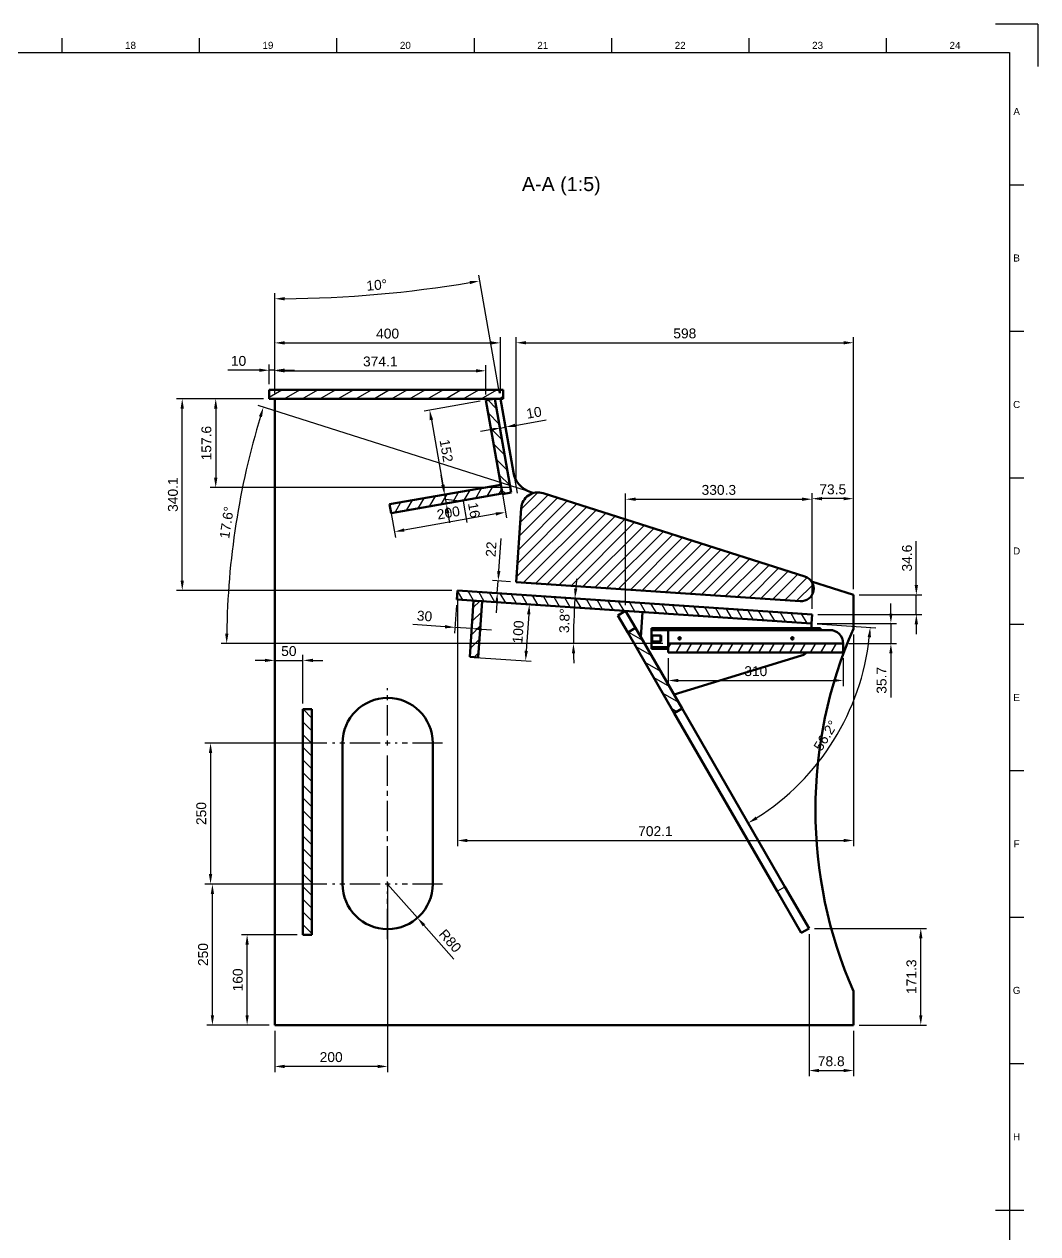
# Model space of a CAD drawing. Header units: millimetres. Extents: x -225 to 1189, y 0 to 841.
# Drawn here: x 829.7 to 1189, y 412.1 to 841 of the extents above; entities that cross this region are included whole.
import ezdxf
from ezdxf.enums import TextEntityAlignment as Align

# ---------------------------------------------------------------- set-up
doc = ezdxf.new("R2010")
doc.units = ezdxf.units.MM
doc.header["$LTSCALE"] = 0.75
doc.linetypes.add('CENTER2', pattern=[28.575, 19.05, -3.175, 3.175, -3.175])
for name, color, linetype, lineweight in [('Border', 7, 'Continuous', 25), ('Edge Extensions', 7, 'Continuous', 25), ('FD_Dimensions', 7, 'Continuous', 25), ('Hatching', 7, 'Continuous', 25), ('Smart Centers', 7, 'CENTER2', 25), ('View Labels', 7, 'Continuous', 25), ('Visible', 7, 'Continuous', 50), ('Visible Narrow', 7, 'Continuous', 25)]:
    doc.layers.add(name, color=color, linetype=linetype, lineweight=lineweight)
doc.styles.add('FusionTitle', font='')
doc.styles.get("Standard").update_dxf_attribs({"font": 'arial.ttf'})
doc.styles.get('FusionTitle').set_extended_font_data('Arial Unicode MS')
doc.dimstyles.new('Dim-ISO-25', dxfattribs={"dimtxt": 3.5, "dimasz": 3.5, "dimexe": 2, "dimexo": 2, "dimgap": 1.5, "dimtad": 1, "dimdec": 1, "dimdsep": 46, "dimtxsty": 'Standard', "dimcen": 0, "dimadec": 1, "dimazin": 2, "dimtp": 0.1, "dimtm": 0.1, "dimtfac": 0.714, "dimtdec": 1, "dimtmove": 0, "dimatfit": 3, "dimfxl": 1, "dimarcsym": 0})

# ---------------------------------------------------------------- blocks, each defined once
blk = doc.blocks.new('ISO_A0_SHEET')
at = {"layer": 'Border'}
for p, q in [((1189, 841), (1174, 841)), ((1189, 841), (1189, 826)), ((843.041665, 836), (843.041665, 831)), ((891.749998, 836), (891.749998, 831)), ((940.458331, 836), (940.458331, 831)), ((989.166664, 836), (989.166664, 831)), ((1037.874997, 836), (1037.874997, 831)), ((1086.58333, 836), (1086.58333, 831)), ((1135.291663, 836), (1135.291663, 831)), ((20, 831), (1179, 831)), ((1179, 831), (1179, 10)), ((1179, 784.0625), (1184, 784.0625)), ((1179, 732.125), (1184, 732.125)), ((1179, 680.1875), (1184, 680.1875)), ((1179, 628.25), (1184, 628.25)), ((1179, 576.3125), (1184, 576.3125)), ((1179, 524.375), (1184, 524.375)), ((1179, 472.4375), (1184, 472.4375)), ((1174, 420.5), (1184, 420.5))]:
    blk.add_line(p, q, dxfattribs=at)
at = {"layer": 'Border', "style": 'FusionTitle'}
for s, p in [('18', (867.395832, 833.5)), ('19', (916.104165, 833.5)), ('20', (964.812498, 833.5)), ('21', (1013.520831, 833.5)), ('22', (1062.229164, 833.5)), ('23', (1110.937497, 833.5)), ('24', (1159.64583, 833.5)), ('A', (1181.5, 810.03125)), ('B', (1181.5, 758.09375)), ('C', (1181.5, 706.15625)), ('D', (1181.5, 654.21875)), ('E', (1181.5, 602.28125)), ('F', (1181.5, 550.34375)), ('G', (1181.5, 498.40625)), ('H', (1181.5, 446.46875))]:
    blk.add_text(s, height=2.5, dxfattribs=at).set_placement(p, align=Align.MIDDLE)
blk = doc.blocks.new('*D103')
at = {"layer": 'Defpoints', "color": 0, "transparency": 16777216}
for p in [(997.710286, 643.619568), (997.414974, 639.229489), (1004.092334, 643.19026)]:
    blk.add_point(p, dxfattribs=at)
at = {"layer": 'FD_Dimensions', "lineweight": -2, "transparency": 16777216}
for p, q in [((997.945193, 647.111676), (998.719549, 658.623178)), ((1002.096844, 643.324493), (995.714795, 643.753801)), ((997.414974, 639.229489), (997.710286, 643.619568)), ((997.180067, 635.737381), (996.94516, 632.245273))]:
    blk.add_line(p, q, dxfattribs=at)
at = {"layer": 'FD_Dimensions', "transparency": 16777216}
for points in [[(997.363175, 647.150827), (998.527211, 647.072525), (997.710286, 643.619568)], [(996.598049, 635.776533), (997.762085, 635.69823), (997.414974, 639.229489)]]:
    blk.add_solid(points, dxfattribs=at)
at = {"layer": 'FD_Dimensions', "color": 0, "transparency": 16777216, "insert": (995.200006, 654.83209), "char_height": 3.5, "attachment_point": 5, "rotation": 86.15164289}
blk.add_mtext('22', dxfattribs=at)
blk = doc.blocks.new('*U28')
at = {"layer": 'Smart Centers', "color": 0, "ltscale": 0.75, "transparency": 16777216}
for p, q in [((0, 27.678906), (0, 44.5)), ((-2.678906, 25), (-19.5, 25)), ((19.5, 25), (2.678906, 25))]:
    blk.add_line(p, q, dxfattribs=at)
at = {"layer": 'Smart Centers', "color": 0, "linetype": 'Continuous', "ltscale": 0.75, "transparency": 16777216}
for p, q in [((0, 24.107031), (0, 25.892969)), ((0.892969, 25), (-0.892969, 25))]:
    blk.add_line(p, q, dxfattribs=at)
blk = doc.blocks.new('*U29')
at = {"layer": 'Smart Centers', "color": 0, "ltscale": 0.75, "transparency": 16777216}
for p, q in [((-2.678906, -25), (-19.5, -25)), ((19.5, -25), (2.678906, -25)), ((0, -44.5), (0, -27.678906))]:
    blk.add_line(p, q, dxfattribs=at)
at = {"layer": 'Smart Centers', "color": 0, "linetype": 'Continuous', "ltscale": 0.75, "transparency": 16777216}
for p, q in [((0.892969, -25), (-0.892969, -25)), ((0, -25.892969), (0, -24.107031))]:
    blk.add_line(p, q, dxfattribs=at)
blk = doc.blocks.new('*U30')
at = {"layer": 'Smart Centers', "color": 0, "ltscale": 0.75, "transparency": 16777216}
blk.add_line((0, -22.321094), (0, 22.321094), dxfattribs=at)
for name in ['*U28', '*U29']:
    blk.add_blockref(name, (0, 0), dxfattribs=at)
blk = doc.blocks.new('*D104')
at = {"layer": 'Defpoints', "color": 0, "transparency": 16777216}
for p in [(958.517703, 538.794435), (918.517703, 486.115529), (918.517703, 471.435559)]:
    blk.add_point(p, dxfattribs=at)
at = {"layer": 'FD_Dimensions', "lineweight": -2, "transparency": 16777216}
for p, q in [((958.517703, 536.794435), (958.517703, 469.435559)), ((918.517703, 484.115529), (918.517703, 469.435559)), ((955.017703, 471.435559), (922.017703, 471.435559))]:
    blk.add_line(p, q, dxfattribs=at)
at = {"layer": 'FD_Dimensions', "transparency": 16777216}
for points in [[(922.017703, 472.018892), (922.017703, 470.852225), (918.517703, 471.435559)], [(955.017703, 472.018892), (955.017703, 470.852225), (958.517703, 471.435559)]]:
    blk.add_solid(points, dxfattribs=at)
at = {"layer": 'FD_Dimensions', "color": 0, "transparency": 16777216, "insert": (938.517703, 474.722564), "char_height": 3.5, "attachment_point": 5}
blk.add_mtext('200', dxfattribs=at)
blk = doc.blocks.new('*D105')
at = {"layer": 'Defpoints', "color": 0, "transparency": 16777216}
for p in [(958.517703, 536.115529), (969.102529, 524.117135)]:
    blk.add_point(p, dxfattribs=at)
at = {"layer": 'FD_Dimensions', "lineweight": -2, "transparency": 16777216}
for p, q in [((958.517703, 536.115529), (969.102529, 524.117135)), ((981.975317, 509.525228), (971.417959, 521.492486))]:
    blk.add_line(p, q, dxfattribs=at)
at = {"layer": 'FD_Dimensions', "transparency": 16777216}
blk.add_solid([(971.855401, 521.878391), (970.980518, 521.106581), (969.102529, 524.117135)], dxfattribs=at)
at = {"layer": 'FD_Dimensions', "color": 0, "transparency": 16777216, "insert": (980.685507, 515.955918), "char_height": 3.5, "attachment_point": 5, "rotation": 311.41831805}
blk.add_mtext('R80', dxfattribs=at)
blk = doc.blocks.new('*D106')
at = {"layer": 'Defpoints', "color": 0, "transparency": 16777216}
for p in [(939.017703, 586.115529), (895.766462, 536.115529), (939.017703, 536.115529)]:
    blk.add_point(p, dxfattribs=at)
at = {"layer": 'FD_Dimensions', "lineweight": -2, "transparency": 16777216}
for p, q in [((937.017703, 586.115529), (893.766462, 586.115529)), ((895.766462, 582.615529), (895.766462, 539.615529)), ((937.017703, 536.115529), (893.766462, 536.115529))]:
    blk.add_line(p, q, dxfattribs=at)
at = {"layer": 'FD_Dimensions', "transparency": 16777216}
for points in [[(895.183129, 582.615529), (896.349795, 582.615529), (895.766462, 586.115529)], [(895.183129, 539.615529), (896.349795, 539.615529), (895.766462, 536.115529)]]:
    blk.add_solid(points, dxfattribs=at)
at = {"layer": 'FD_Dimensions', "color": 0, "transparency": 16777216, "insert": (892.479457, 561.115529), "char_height": 3.5, "attachment_point": 5, "rotation": 90}
blk.add_mtext('250', dxfattribs=at)
blk = doc.blocks.new('*D107')
at = {"layer": 'Defpoints', "color": 0, "transparency": 16777216}
for p in [(896.418274, 536.115529), (939.017703, 536.115529), (918.517703, 486.115529)]:
    blk.add_point(p, dxfattribs=at)
at = {"layer": 'FD_Dimensions', "lineweight": -2, "transparency": 16777216}
for p, q in [((937.017703, 536.115529), (894.418274, 536.115529)), ((896.418274, 489.615529), (896.418274, 532.615529)), ((916.517703, 486.115529), (894.418274, 486.115529))]:
    blk.add_line(p, q, dxfattribs=at)
at = {"layer": 'FD_Dimensions', "transparency": 16777216}
for points in [[(895.83494, 532.615529), (897.001607, 532.615529), (896.418274, 536.115529)], [(895.83494, 489.615529), (897.001607, 489.615529), (896.418274, 486.115529)]]:
    blk.add_solid(points, dxfattribs=at)
at = {"layer": 'FD_Dimensions', "color": 0, "transparency": 16777216, "insert": (893.131268, 511.115529), "char_height": 3.5, "attachment_point": 5, "rotation": 90}
blk.add_mtext('250', dxfattribs=at)
blk = doc.blocks.new('*D108')
at = {"layer": 'Defpoints', "color": 0, "transparency": 16777216}
for p in [(1108.969339, 672.759872), (1123.664651, 638.637476), (1108.969339, 631.72545)]:
    blk.add_point(p, dxfattribs=at)
at = {"layer": 'FD_Dimensions', "color": 0, "lineweight": -2, "transparency": 16777216}
for p, q in [((1108.969339, 633.72545), (1108.969339, 674.759872)), ((1123.664651, 640.637476), (1123.664651, 674.759872)), ((1120.164651, 672.759872), (1112.469339, 672.759872))]:
    blk.add_line(p, q, dxfattribs=at)
at = {"layer": 'FD_Dimensions', "color": 0, "transparency": 16777216}
for points in [[(1112.469339, 673.343205), (1112.469339, 672.176538), (1108.969339, 672.759872)], [(1120.164651, 673.343205), (1120.164651, 672.176538), (1123.664651, 672.759872)]]:
    blk.add_solid(points, dxfattribs=at)
at = {"layer": 'FD_Dimensions', "color": 0, "transparency": 16777216, "insert": (1116.316995, 676.048071), "char_height": 3.5, "attachment_point": 5}
blk.add_mtext('73.5', dxfattribs=at)
blk = doc.blocks.new('*D109')
at = {"layer": 'Defpoints', "color": 0, "transparency": 16777216}
for p in [(983.253449, 640.182107), (1024.635224, 632.053453), (1108.969339, 631.72545), (1058.026405, 621.39026), (1120.026405, 621.39026)]:
    blk.add_point(p, dxfattribs=at)
at = {"layer": 'FD_Dimensions', "lineweight": -2, "transparency": 16777216}
blk.add_line((1056.026405, 621.39026), (1022.396447, 621.39026), dxfattribs=at)
for start, end in [(174.46796, 175.309793), (176.151625, 180), (180.841833, 181.683665)]:
    blk.add_arc((1262.61133, 621.39026), 238.214883, start, end, dxfattribs=at)
at = {"layer": 'FD_Dimensions', "transparency": 16777216}
for points in [[(1025.775853, 640.82523), (1024.612424, 640.912081), (1024.933584, 637.378367)], [(1023.838841, 617.88607), (1025.005476, 617.89464), (1024.396447, 621.39026)]]:
    blk.add_solid(points, dxfattribs=at)
at = {"layer": 'FD_Dimensions', "color": 0, "transparency": 16777216, "insert": (1021.244424, 629.499232), "char_height": 3.5, "attachment_point": 5, "rotation": 88.07581768}
blk.add_mtext('3.8°', dxfattribs=at)
blk = doc.blocks.new('*D110')
at = {"layer": 'Defpoints', "color": 0, "transparency": 16777216}
for p in [(989.025148, 636.586624), (987.682822, 616.631721), (1007.437168, 615.302886)]:
    blk.add_point(p, dxfattribs=at)
at = {"layer": 'FD_Dimensions', "lineweight": -2, "transparency": 16777216}
for p, q in [((991.020638, 636.452392), (1010.774985, 635.123556)), ((1008.544587, 631.765681), (1007.672075, 618.794994)), ((989.678312, 616.497489), (1009.432658, 615.168653))]:
    blk.add_line(p, q, dxfattribs=at)
at = {"layer": 'FD_Dimensions', "transparency": 16777216}
for points in [[(1007.962569, 631.804832), (1009.126605, 631.72653), (1008.779494, 635.257789)], [(1007.090057, 618.834145), (1008.254093, 618.755843), (1007.437168, 615.302886)]]:
    blk.add_solid(points, dxfattribs=at)
at = {"layer": 'FD_Dimensions', "color": 0, "transparency": 16777216, "insert": (1004.828737, 625.500949), "char_height": 3.5, "attachment_point": 5, "rotation": 86.15164289}
blk.add_mtext('100', dxfattribs=at)
blk = doc.blocks.new('*D114')
at = {"layer": 'Defpoints', "color": 0, "transparency": 16777216}
for p in [(993.335465, 718.099194), (918.517703, 708.199699), (993.335465, 707.644025)]:
    blk.add_point(p, dxfattribs=at)
at = {"layer": 'FD_Dimensions', "color": 0, "lineweight": -2, "transparency": 16777216}
for p, q in [((918.517703, 710.199699), (918.517703, 720.099194)), ((922.017703, 718.099194), (989.835465, 718.099194)), ((993.335465, 709.644025), (993.335465, 720.099194))]:
    blk.add_line(p, q, dxfattribs=at)
at = {"layer": 'FD_Dimensions', "color": 0, "transparency": 16777216}
for points in [[(922.017703, 718.682527), (922.017703, 717.515861), (918.517703, 718.099194)], [(989.835465, 718.682527), (989.835465, 717.515861), (993.335465, 718.099194)]]:
    blk.add_solid(points, dxfattribs=at)
at = {"layer": 'FD_Dimensions', "color": 0, "transparency": 16777216, "insert": (955.926584, 721.387393), "char_height": 3.5, "attachment_point": 5}
blk.add_mtext('374.1', dxfattribs=at)
blk = doc.blocks.new('*D115')
at = {"layer": 'Defpoints', "color": 0, "transparency": 16777216}
for p in [(998.324315, 697.778916), (1000.293931, 698.126212), (1000.293931, 698.126212)]:
    blk.add_point(p, dxfattribs=at)
at = {"layer": 'FD_Dimensions', "lineweight": -2, "transparency": 16777216}
for p, q in [((1003.740758, 698.733981), (1014.743264, 700.674019)), ((994.877488, 697.171147), (991.430661, 696.563379)), ((998.324315, 697.778916), (1000.293931, 698.126212))]:
    blk.add_line(p, q, dxfattribs=at)
at = {"layer": 'FD_Dimensions', "transparency": 16777216}
for points in [[(1003.639463, 699.308452), (1003.842052, 698.15951), (1000.293931, 698.126212)], [(994.776193, 697.745618), (994.978783, 696.596676), (998.324315, 697.778916)]]:
    blk.add_solid(points, dxfattribs=at)
at = {"layer": 'FD_Dimensions', "color": 0, "transparency": 16777216, "insert": (1010.394642, 703.244953), "char_height": 3.5, "attachment_point": 5, "rotation": 9.99998752}
blk.add_mtext('10', dxfattribs=at)
blk = doc.blocks.new('*D116')
at = {"layer": 'Defpoints', "color": 0, "transparency": 16777216}
for p in [(998.61437, 677.705869), (959.222059, 670.759942), (960.941089, 661.010843)]:
    blk.add_point(p, dxfattribs=at)
at = {"layer": 'FD_Dimensions', "color": 0, "lineweight": -2, "transparency": 16777216}
for p, q in [((998.961666, 675.736254), (1000.680695, 665.987154)), ((959.569356, 668.790327), (961.288385, 659.041227)), ((996.886572, 667.349001), (964.387916, 661.618611))]:
    blk.add_line(p, q, dxfattribs=at)
at = {"layer": 'FD_Dimensions', "color": 0, "transparency": 16777216}
for points in [[(996.785277, 667.923473), (996.987866, 666.77453), (1000.333399, 667.95677)], [(964.286621, 662.193083), (964.489211, 661.04414), (960.941089, 661.010843)]]:
    blk.add_solid(points, dxfattribs=at)
at = {"layer": 'FD_Dimensions', "color": 0, "transparency": 16777216, "insert": (980.066461, 667.720875), "char_height": 3.5, "attachment_point": 5, "rotation": 9.99998752}
blk.add_mtext('200', dxfattribs=at)
blk = doc.blocks.new('*D117')
at = {"layer": 'Defpoints', "color": 0, "transparency": 16777216}
for p in [(993.335465, 707.644025), (978.720258, 674.198001), (959.222059, 670.759942)]:
    blk.add_point(p, dxfattribs=at)
at = {"layer": 'FD_Dimensions', "color": 0, "lineweight": -2, "transparency": 16777216}
for p, q in [((991.365849, 707.296729), (971.471738, 703.78886)), ((974.049122, 700.689329), (978.11249, 677.644828)), ((961.191675, 671.107239), (980.689874, 674.545297))]:
    blk.add_line(p, q, dxfattribs=at)
at = {"layer": 'FD_Dimensions', "color": 0, "transparency": 16777216}
for points in [[(974.623593, 700.790624), (973.474651, 700.588035), (973.441354, 704.136156)], [(978.686961, 677.746123), (977.538018, 677.543533), (978.720258, 674.198001)]]:
    blk.add_solid(points, dxfattribs=at)
at = {"layer": 'FD_Dimensions', "color": 0, "transparency": 16777216, "insert": (979.317874, 689.737861), "char_height": 3.5, "attachment_point": 5, "rotation": 279.99998752}
blk.add_mtext('152', dxfattribs=at)
blk = doc.blocks.new('*D118')
at = {"layer": 'Defpoints', "color": 0, "transparency": 16777216}
for p in [(916.517703, 718.299194), (916.517703, 711.399699), (918.517703, 708.199699)]:
    blk.add_point(p, dxfattribs=at)
at = {"layer": 'FD_Dimensions', "lineweight": -2, "transparency": 16777216}
for p, q in [((913.017703, 718.299194), (901.845466, 718.299194)), ((916.517703, 713.399699), (916.517703, 720.299194)), ((918.517703, 718.299194), (916.517703, 718.299194)), ((918.517703, 710.199699), (918.517703, 720.299194)), ((922.017703, 718.299194), (925.517703, 718.299194))]:
    blk.add_line(p, q, dxfattribs=at)
at = {"layer": 'FD_Dimensions', "transparency": 16777216}
for points in [[(913.017703, 718.882527), (913.017703, 717.715861), (916.517703, 718.299194)], [(922.017703, 718.882527), (922.017703, 717.715861), (918.517703, 718.299194)]]:
    blk.add_solid(points, dxfattribs=at)
at = {"layer": 'FD_Dimensions', "color": 0, "transparency": 16777216, "insert": (905.681584, 721.5862), "char_height": 3.5, "attachment_point": 5}
blk.add_mtext('10', dxfattribs=at)
blk = doc.blocks.new('*D119')
at = {"layer": 'Defpoints', "color": 0, "transparency": 16777216}
for p in [(1123.664651, 638.637476), (1145.94007, 638.637476), (1108.969339, 631.72545)]:
    blk.add_point(p, dxfattribs=at)
at = {"layer": 'FD_Dimensions', "lineweight": -2, "transparency": 16777216}
for p, q in [((1145.94007, 642.137476), (1145.94007, 657.724106)), ((1125.664651, 638.637476), (1147.94007, 638.637476)), ((1145.94007, 631.72545), (1145.94007, 638.637476)), ((1110.969339, 631.72545), (1147.94007, 631.72545)), ((1145.94007, 628.22545), (1145.94007, 624.72545))]:
    blk.add_line(p, q, dxfattribs=at)
at = {"layer": 'FD_Dimensions', "transparency": 16777216}
for points in [[(1145.356737, 642.137476), (1146.523404, 642.137476), (1145.94007, 638.637476)], [(1145.356737, 628.22545), (1146.523404, 628.22545), (1145.94007, 631.72545)]]:
    blk.add_solid(points, dxfattribs=at)
at = {"layer": 'FD_Dimensions', "color": 0, "transparency": 16777216, "insert": (1142.651871, 651.680791), "char_height": 3.5, "attachment_point": 5, "rotation": 90}
blk.add_mtext('34.6', dxfattribs=at)
blk = doc.blocks.new('*D120')
at = {"layer": 'Defpoints', "color": 0, "transparency": 16777216}
for p in [(1108.754567, 628.532666), (1120.026405, 621.39026), (1136.924372, 621.39026)]:
    blk.add_point(p, dxfattribs=at)
at = {"layer": 'FD_Dimensions', "lineweight": -2, "transparency": 16777216}
for p, q in [((1136.924372, 632.032666), (1136.924372, 635.532666)), ((1110.754567, 628.532666), (1138.924372, 628.532666)), ((1136.924372, 628.532666), (1136.924372, 621.39026)), ((1122.026405, 621.39026), (1138.924372, 621.39026)), ((1136.924372, 617.89026), (1136.924372, 602.301243))]:
    blk.add_line(p, q, dxfattribs=at)
at = {"layer": 'FD_Dimensions', "transparency": 16777216}
for points in [[(1136.341039, 632.032666), (1137.507706, 632.032666), (1136.924372, 628.532666)], [(1136.341039, 617.89026), (1137.507706, 617.89026), (1136.924372, 621.39026)]]:
    blk.add_solid(points, dxfattribs=at)
at = {"layer": 'FD_Dimensions', "color": 0, "transparency": 16777216, "insert": (1133.636173, 608.345752), "char_height": 3.5, "attachment_point": 5, "rotation": 90}
blk.add_mtext('35.7', dxfattribs=at)
blk = doc.blocks.new('*D121')
at = {"layer": 'Defpoints', "color": 0, "transparency": 16777216}
for p in [(1058.026405, 618.19026), (1120.026405, 618.19026), (1120.026405, 608.290765)]:
    blk.add_point(p, dxfattribs=at)
at = {"layer": 'FD_Dimensions', "lineweight": -2, "transparency": 16777216}
for p, q in [((1058.026405, 616.19026), (1058.026405, 606.290765)), ((1120.026405, 616.19026), (1120.026405, 606.290765)), ((1061.526405, 608.290765), (1116.526405, 608.290765))]:
    blk.add_line(p, q, dxfattribs=at)
at = {"layer": 'FD_Dimensions', "transparency": 16777216}
for points in [[(1061.526405, 608.874099), (1061.526405, 607.707432), (1058.026405, 608.290765)], [(1116.526405, 608.874099), (1116.526405, 607.707432), (1120.026405, 608.290765)]]:
    blk.add_solid(points, dxfattribs=at)
at = {"layer": 'FD_Dimensions', "color": 0, "transparency": 16777216, "insert": (1089.026405, 611.578965), "char_height": 3.5, "attachment_point": 5}
blk.add_mtext('310', dxfattribs=at)
blk = doc.blocks.new('*D122')
at = {"layer": 'Defpoints', "color": 0, "transparency": 16777216}
for p in [(1108.969339, 672.560323), (1042.903387, 632.962343), (1108.969339, 631.72545)]:
    blk.add_point(p, dxfattribs=at)
at = {"layer": 'FD_Dimensions', "lineweight": -2, "transparency": 16777216}
for p, q in [((1042.903387, 634.962343), (1042.903387, 674.560323)), ((1108.969339, 633.72545), (1108.969339, 674.560323)), ((1046.403387, 672.560323), (1105.469339, 672.560323))]:
    blk.add_line(p, q, dxfattribs=at)
at = {"layer": 'FD_Dimensions', "transparency": 16777216}
for points in [[(1046.403387, 673.143656), (1046.403387, 671.976989), (1042.903387, 672.560323)], [(1105.469339, 673.143656), (1105.469339, 671.976989), (1108.969339, 672.560323)]]:
    blk.add_solid(points, dxfattribs=at)
at = {"layer": 'FD_Dimensions', "color": 0, "transparency": 16777216, "insert": (1075.936363, 675.848522), "char_height": 3.5, "attachment_point": 5}
blk.add_mtext('330.3', dxfattribs=at)
blk = doc.blocks.new('*D123')
at = {"layer": 'Defpoints', "color": 0, "transparency": 16777216}
for p in [(983.038677, 636.989322), (1108.754567, 628.532666), (1062.903387, 598.321327), (1108.185725, 575.645138), (1099.386048, 535.131503)]:
    blk.add_point(p, dxfattribs=at)
at = {"layer": 'FD_Dimensions', "lineweight": -2, "transparency": 16777216}
blk.add_line((1110.750057, 628.398433), (1131.576724, 626.997465), dxfattribs=at)
blk.add_arc((1042.903387, 632.962343), 86.873734, 302.308509, 353.843116, dxfattribs=at)
at = {"layer": 'FD_Dimensions', "transparency": 16777216}
for points in [[(1128.694918, 623.695897), (1129.85714, 623.594162), (1129.581234, 627.131697)], [(1089.637259, 559.038982), (1089.033691, 560.03739), (1086.340254, 557.727482)]]:
    blk.add_solid(points, dxfattribs=at)
at = {"layer": 'FD_Dimensions', "color": 0, "transparency": 16777216, "insert": (1113.8475, 588.761958), "char_height": 3.5, "attachment_point": 5, "rotation": 58.07581126}
blk.add_mtext('56.2°', dxfattribs=at)
blk = doc.blocks.new('*D124')
at = {"layer": 'Defpoints', "color": 0, "transparency": 16777216}
for p in [(983.038677, 636.989322), (982.374259, 627.112149), (988.51258, 628.966829)]:
    blk.add_point(p, dxfattribs=at)
at = {"layer": 'FD_Dimensions', "lineweight": -2, "transparency": 16777216}
for p, q in [((982.904444, 634.993832), (982.240027, 625.116659)), ((978.882151, 627.347056), (967.408763, 628.118848)), ((988.36073, 626.709451), (982.374259, 627.112149)), ((988.378347, 626.971338), (988.226498, 624.713961)), ((991.852838, 626.474544), (995.344946, 626.239637))]:
    blk.add_line(p, q, dxfattribs=at)
at = {"layer": 'FD_Dimensions', "transparency": 16777216}
for points in [[(978.921302, 627.929074), (978.843, 626.765038), (982.374259, 627.112149)], [(991.89199, 627.056562), (991.813687, 625.892526), (988.36073, 626.709451)]]:
    blk.add_solid(points, dxfattribs=at)
at = {"layer": 'FD_Dimensions', "color": 0, "transparency": 16777216, "insert": (971.620095, 631.131191), "char_height": 3.5, "attachment_point": 5, "rotation": 356.15164289}
blk.add_mtext('30', dxfattribs=at)
blk = doc.blocks.new('*D125')
at = {"layer": 'Defpoints', "color": 0, "transparency": 16777216}
for p in [(918.517703, 615.417419), (928.517703, 615.417419), (928.517703, 598.115529)]:
    blk.add_point(p, dxfattribs=at)
at = {"layer": 'FD_Dimensions', "lineweight": -2, "transparency": 16777216}
for p, q in [((915.017703, 615.417419), (911.517703, 615.417419)), ((918.517703, 615.417419), (928.517703, 615.417419)), ((928.517703, 600.115529), (928.517703, 617.417419)), ((932.017703, 615.417419), (935.517703, 615.417419))]:
    blk.add_line(p, q, dxfattribs=at)
at = {"layer": 'FD_Dimensions', "transparency": 16777216}
for points in [[(915.017703, 616.000752), (915.017703, 614.834085), (918.517703, 615.417419)], [(932.017703, 616.000752), (932.017703, 614.834085), (928.517703, 615.417419)]]:
    blk.add_solid(points, dxfattribs=at)
at = {"layer": 'FD_Dimensions', "color": 0, "transparency": 16777216, "insert": (923.517703, 618.704424), "char_height": 3.5, "attachment_point": 5}
blk.add_mtext('50', dxfattribs=at)
blk = doc.blocks.new('*D126')
at = {"layer": 'Defpoints', "color": 0, "transparency": 16777216}
for p in [(908.718713, 518.115529), (928.517703, 518.115529), (918.517703, 486.115529)]:
    blk.add_point(p, dxfattribs=at)
at = {"layer": 'FD_Dimensions', "lineweight": -2, "transparency": 16777216}
for p, q in [((926.517703, 518.115529), (906.718713, 518.115529)), ((908.718713, 489.615529), (908.718713, 514.615529)), ((916.517703, 486.115529), (906.718713, 486.115529))]:
    blk.add_line(p, q, dxfattribs=at)
at = {"layer": 'FD_Dimensions', "transparency": 16777216}
for points in [[(908.13538, 514.615529), (909.302046, 514.615529), (908.718713, 518.115529)], [(908.13538, 489.615529), (909.302046, 489.615529), (908.718713, 486.115529)]]:
    blk.add_solid(points, dxfattribs=at)
at = {"layer": 'FD_Dimensions', "color": 0, "transparency": 16777216, "insert": (905.431708, 502.115529), "char_height": 3.5, "attachment_point": 5, "rotation": 90}
blk.add_mtext('160', dxfattribs=at)
blk = doc.blocks.new('*D134')
at = {"layer": 'Defpoints', "color": 0, "transparency": 16777216}
for p in [(942.837541, 744.346754), (918.517703, 708.199699), (998.517703, 708.199699), (1003.128868, 682.048481), (918.517703, 486.115529)]:
    blk.add_point(p, dxfattribs=at)
at = {"layer": 'FD_Dimensions', "lineweight": -2, "transparency": 16777216}
for p, q in [((998.170407, 710.169315), (990.801036, 751.963091)), ((918.517703, 710.199699), (918.517703, 745.639119))]:
    blk.add_line(p, q, dxfattribs=at)
blk.add_arc((918.517703, 1161.902245), 418.263126, 270.479449, 279.520551, dxfattribs=at)
at = {"layer": 'FD_Dimensions', "transparency": 16777216}
for points in [[(987.600102, 749.975024), (987.797883, 748.825244), (991.148333, 749.993476)], [(922.020113, 743.070435), (922.015232, 744.237091), (918.517703, 743.639119)]]:
    blk.add_solid(points, dxfattribs=at)
at = {"layer": 'FD_Dimensions', "color": 0, "transparency": 16777216, "insert": (954.685255, 748.505234), "char_height": 3.5, "attachment_point": 5, "rotation": 5.00001318}
blk.add_mtext('10°', dxfattribs=at)
blk = doc.blocks.new('*D135')
at = {"layer": 'Defpoints', "color": 0, "transparency": 16777216}
for p in [(998.517703, 727.998689), (918.517703, 708.199699), (998.517703, 708.199699)]:
    blk.add_point(p, dxfattribs=at)
at = {"layer": 'FD_Dimensions', "lineweight": -2, "transparency": 16777216}
for p, q in [((918.517703, 710.199699), (918.517703, 729.998689)), ((998.517703, 710.199699), (998.517703, 729.998689)), ((922.017703, 727.998689), (995.017703, 727.998689))]:
    blk.add_line(p, q, dxfattribs=at)
at = {"layer": 'FD_Dimensions', "transparency": 16777216}
for points in [[(922.017703, 728.582022), (922.017703, 727.415356), (918.517703, 727.998689)], [(995.017703, 728.582022), (995.017703, 727.415356), (998.517703, 727.998689)]]:
    blk.add_solid(points, dxfattribs=at)
at = {"layer": 'FD_Dimensions', "color": 0, "transparency": 16777216, "insert": (958.517703, 731.285695), "char_height": 3.5, "attachment_point": 5}
blk.add_mtext('400', dxfattribs=at)
blk = doc.blocks.new('*U63')
at = {"layer": 'Edge Extensions', "color": 0, "ltscale": 0.75, "transparency": 16777216}
for p, q in [((3.283194, -1.044569), (-1.905866, 0.606363)), ((-0.59828, 3.393014), (0.347296, -1.969616))]:
    blk.add_line(p, q, dxfattribs=at)
blk = doc.blocks.new('*D136')
at = {"layer": 'Defpoints', "color": 0, "transparency": 16777216}
for p in [(916.517703, 708.199699), (897.58771, 676.685851), (1004.074445, 676.685851)]:
    blk.add_point(p, dxfattribs=at)
at = {"layer": 'FD_Dimensions', "lineweight": -2, "transparency": 16777216}
for p, q in [((914.517703, 708.199699), (895.58771, 708.199699)), ((897.58771, 704.699699), (897.58771, 680.185851)), ((1002.074445, 676.685851), (895.58771, 676.685851))]:
    blk.add_line(p, q, dxfattribs=at)
at = {"layer": 'FD_Dimensions', "transparency": 16777216}
for points in [[(897.004376, 704.699699), (898.171043, 704.699699), (897.58771, 708.199699)], [(897.004376, 680.185851), (898.171043, 680.185851), (897.58771, 676.685851)]]:
    blk.add_solid(points, dxfattribs=at)
at = {"layer": 'FD_Dimensions', "color": 0, "transparency": 16777216, "insert": (894.300704, 692.442775), "char_height": 3.5, "attachment_point": 5, "rotation": 90}
blk.add_mtext('157.6', dxfattribs=at)
blk = doc.blocks.new('*D137')
at = {"layer": 'Defpoints', "color": 0, "transparency": 16777216}
for p in [(1123.664651, 728.046256), (1004.074445, 676.685851), (1123.664651, 638.637476)]:
    blk.add_point(p, dxfattribs=at)
at = {"layer": 'FD_Dimensions', "lineweight": -2, "transparency": 16777216}
for p, q in [((1004.074445, 678.685851), (1004.074445, 730.046256)), ((1123.664651, 640.637476), (1123.664651, 730.046256)), ((1007.574445, 728.046256), (1120.164651, 728.046256))]:
    blk.add_line(p, q, dxfattribs=at)
at = {"layer": 'FD_Dimensions', "transparency": 16777216}
for points in [[(1007.574445, 728.629589), (1007.574445, 727.462922), (1004.074445, 728.046256)], [(1120.164651, 728.629589), (1120.164651, 727.462922), (1123.664651, 728.046256)]]:
    blk.add_solid(points, dxfattribs=at)
at = {"layer": 'FD_Dimensions', "color": 0, "transparency": 16777216, "insert": (1063.869548, 731.333261), "char_height": 3.5, "attachment_point": 5}
blk.add_mtext('598', dxfattribs=at)
blk = doc.blocks.new('*D145')
at = {"layer": 'Defpoints', "color": 0, "transparency": 16777216}
for p in [(907.284586, 677.751216), (1009.263504, 675.034919), (1123.664651, 638.637476), (1058.026405, 621.39026), (1120.026405, 621.39026)]:
    blk.add_point(p, dxfattribs=at)
at = {"layer": 'FD_Dimensions', "lineweight": -2, "transparency": 16777216}
for p, q in [((1007.357638, 675.641282), (912.580596, 705.795194)), ((1056.026405, 621.39026), (899.477217, 621.39026))]:
    blk.add_line(p, q, dxfattribs=at)
blk.add_arc((1177.874534, 621.39026), 276.397318, 163.076742, 179.274463, dxfattribs=at)
at = {"layer": 'FD_Dimensions', "transparency": 16777216}
for points in [[(912.889479, 702.020247), (914.003451, 701.673581), (914.486462, 705.188831)], [(902.082698, 624.886497), (900.916055, 624.893884), (901.477217, 621.39026)]]:
    blk.add_solid(points, dxfattribs=at)
at = {"layer": 'FD_Dimensions', "color": 0, "transparency": 16777216, "insert": (901.500793, 664.295691), "char_height": 3.5, "attachment_point": 5, "rotation": 81.17558006}
blk.add_mtext('17.6°', dxfattribs=at)
blk = doc.blocks.new('*D147')
at = {"layer": 'Defpoints', "color": 0, "transparency": 16777216}
for p in [(1107.903387, 520.37904), (1123.664651, 486.115529), (1123.664651, 469.979188)]:
    blk.add_point(p, dxfattribs=at)
at = {"layer": 'FD_Dimensions', "lineweight": -2, "transparency": 16777216}
for p, q in [((1107.903387, 518.37904), (1107.903387, 467.979188)), ((1123.664651, 484.115529), (1123.664651, 467.979188)), ((1111.403387, 469.979188), (1120.164651, 469.979188))]:
    blk.add_line(p, q, dxfattribs=at)
at = {"layer": 'FD_Dimensions', "transparency": 16777216}
for points in [[(1111.403387, 470.562521), (1111.403387, 469.395854), (1107.903387, 469.979188)], [(1120.164651, 470.562521), (1120.164651, 469.395854), (1123.664651, 469.979188)]]:
    blk.add_solid(points, dxfattribs=at)
at = {"layer": 'FD_Dimensions', "color": 0, "transparency": 16777216, "insert": (1115.784019, 473.266193), "char_height": 3.5, "attachment_point": 5}
blk.add_mtext('78.8', dxfattribs=at)
blk = doc.blocks.new('*D148')
at = {"layer": 'Defpoints', "color": 0, "transparency": 16777216}
for p in [(1107.903387, 520.37904), (1147.51479, 520.37904), (1123.664651, 486.115529)]:
    blk.add_point(p, dxfattribs=at)
at = {"layer": 'FD_Dimensions', "lineweight": -2, "transparency": 16777216}
for p, q in [((1109.903387, 520.37904), (1149.51479, 520.37904)), ((1147.51479, 489.615529), (1147.51479, 516.87904)), ((1125.664651, 486.115529), (1149.51479, 486.115529))]:
    blk.add_line(p, q, dxfattribs=at)
at = {"layer": 'FD_Dimensions', "transparency": 16777216}
for points in [[(1146.931456, 516.87904), (1148.098123, 516.87904), (1147.51479, 520.37904)], [(1146.931456, 489.615529), (1148.098123, 489.615529), (1147.51479, 486.115529)]]:
    blk.add_solid(points, dxfattribs=at)
at = {"layer": 'FD_Dimensions', "color": 0, "transparency": 16777216, "insert": (1144.22659, 503.247285), "char_height": 3.5, "attachment_point": 5, "rotation": 90}
blk.add_mtext('171.3', dxfattribs=at)
blk = doc.blocks.new('*D149')
at = {"layer": 'Defpoints', "color": 0, "transparency": 16777216}
for p in [(983.253449, 640.182107), (1123.664651, 626.637476), (1123.664651, 551.552789)]:
    blk.add_point(p, dxfattribs=at)
at = {"layer": 'FD_Dimensions', "lineweight": -2, "transparency": 16777216}
for p, q in [((983.253449, 638.182107), (983.253449, 549.552789)), ((1123.664651, 624.637476), (1123.664651, 549.552789)), ((986.753449, 551.552789), (1120.164651, 551.552789))]:
    blk.add_line(p, q, dxfattribs=at)
at = {"layer": 'FD_Dimensions', "transparency": 16777216}
for points in [[(986.753449, 552.136122), (986.753449, 550.969456), (983.253449, 551.552789)], [(1120.164651, 552.136122), (1120.164651, 550.969456), (1123.664651, 551.552789)]]:
    blk.add_solid(points, dxfattribs=at)
at = {"layer": 'FD_Dimensions', "color": 0, "transparency": 16777216, "insert": (1053.45905, 554.839794), "char_height": 3.5, "attachment_point": 5}
blk.add_mtext('702.1', dxfattribs=at)
blk = doc.blocks.new('*D150')
at = {"layer": 'Defpoints', "color": 0, "transparency": 16777216}
for p in [(885.718964, 708.199699), (916.517703, 708.199699), (983.253449, 640.182107)]:
    blk.add_point(p, dxfattribs=at)
at = {"layer": 'FD_Dimensions', "lineweight": -2, "transparency": 16777216}
for p, q in [((914.517703, 708.199699), (883.718964, 708.199699)), ((885.718964, 643.682107), (885.718964, 704.699699)), ((981.253449, 640.182107), (883.718964, 640.182107))]:
    blk.add_line(p, q, dxfattribs=at)
at = {"layer": 'FD_Dimensions', "transparency": 16777216}
for points in [[(885.13563, 704.699699), (886.302297, 704.699699), (885.718964, 708.199699)], [(885.13563, 643.682107), (886.302297, 643.682107), (885.718964, 640.182107)]]:
    blk.add_solid(points, dxfattribs=at)
at = {"layer": 'FD_Dimensions', "color": 0, "transparency": 16777216, "insert": (882.430764, 674.190903), "char_height": 3.5, "attachment_point": 5, "rotation": 90}
blk.add_mtext('340.1', dxfattribs=at)
blk = doc.blocks.new('*D154')
at = {"layer": 'Defpoints', "color": 0, "transparency": 16777216}
for p in [(959.222059, 670.759942), (979.275932, 671.046616), (959.777734, 667.608557)]:
    blk.add_point(p, dxfattribs=at)
at = {"layer": 'FD_Dimensions', "color": 0, "lineweight": -2, "transparency": 16777216}
for p, q in [((978.11249, 677.644828), (977.504721, 681.091655)), ((961.191675, 671.107239), (980.689874, 674.545297)), ((978.720258, 674.198001), (979.275932, 671.046616)), ((978.720258, 674.198001), (979.275932, 671.046616)), ((961.747349, 667.955854), (981.245548, 671.393912)), ((978.998095, 672.622308), (985.25788, 671.887036)), ((985.25788, 671.887036), (986.591808, 664.321953)), ((979.883701, 667.599789), (980.49147, 664.152962))]:
    blk.add_line(p, q, dxfattribs=at)
at = {"layer": 'FD_Dimensions', "color": 0, "transparency": 16777216}
for points in [[(978.686961, 677.746123), (977.538018, 677.543533), (978.720258, 674.198001)], [(980.458172, 667.701084), (979.30923, 667.498494), (979.275932, 671.046616)]]:
    blk.add_solid(points, dxfattribs=at)
at = {"layer": 'FD_Dimensions', "color": 0, "transparency": 16777216, "insert": (989.161912, 668.675277), "char_height": 3.5, "attachment_point": 5, "rotation": 279.99998752}
blk.add_mtext('16', dxfattribs=at)

msp = doc.modelspace()

# ---------------------------------------------------------------- hatches: boundary and pattern name
at = {"layer": 'Hatching'}
h = msp.add_hatch(dxfattribs=at)
h.set_pattern_fill('ANSI31', color=256, angle=-15, style=0)
h.paths.add_polyline_path([(916.518, 711.4), (916.518, 708.2), (999.518, 708.2), (999.518, 711.4)], flags=0)
h = msp.add_hatch(dxfattribs=at)
h.set_pattern_fill('ANSI31', color=256, angle=90, style=0)
h.paths.add_polyline_path([(996.487, 708.2), (993.335, 707.644), (998.614, 677.706), (999.17, 674.554), (999.205, 674.358), (1002.356, 674.913)], flags=0)
h = msp.add_hatch(dxfattribs=at)
h.set_pattern_fill('ANSI31', color=256, angle=15, style=0)
h.paths.add_polyline_path([(998.614, 677.706), (959.222, 670.76), (959.778, 667.609), (999.17, 674.554)], flags=0)
h = msp.add_hatch(dxfattribs=at)
h.set_pattern_fill('ANSI31', color=256, style=0)
edge = h.paths.add_edge_path(flags=0)
edge.add_ellipse((1011.84, 668.968), major_axis=(1.819, 5.718), ratio=1, start_angle=360, end_angle=463.80042)
edge.add_line((1005.853, 669.371), (1004.092, 643.19))
edge.add_line((1004.092, 643.19), (1104.791, 636.416))
edge.add_ellipse((1105.092, 640.89), major_axis=(-0.301, -4.474), ratio=1, start_angle=360, end_angle=526.19958)
edge.add_line((1106.451, 645.163), (1013.659, 674.686))
h = msp.add_hatch(dxfattribs=at)
h.set_pattern_fill('ANSI31', color=256, angle=75, style=0)
h.paths.add_polyline_path([(1108.755, 628.533), (1108.969, 631.725), (983.253, 640.182), (983.039, 636.989), (989.025, 636.587), (992.018, 636.385)], flags=0)
h = msp.add_hatch(dxfattribs=at)
h.set_pattern_fill('ANSI31', color=256, style=0)
h.paths.add_polyline_path([(990.676, 616.43), (992.018, 636.385), (989.025, 636.587), (987.683, 616.632)], flags=0)
h = msp.add_hatch(dxfattribs=at)
h.set_pattern_fill('ANSI31', color=256, angle=105, style=0)
h.paths.add_polyline_path([(1060.132, 596.721), (1062.903, 598.321), (1046.403, 626.9), (1043.632, 625.3)], flags=0)
h = msp.add_hatch(dxfattribs=at)
h.set_pattern_fill('ANSI31', color=256, angle=15, style=0)
h.paths.add_polyline_path([(1120.026, 618.19), (1120.026, 621.39), (1058.026, 621.39), (1058.026, 618.19)], flags=0)
h = msp.add_hatch(dxfattribs=at)
h.set_pattern_fill('ANSI31', color=256, angle=90, style=0)
h.paths.add_polyline_path([(928.518, 518.116), (931.718, 518.116), (931.718, 598.116), (928.518, 598.116)], flags=0)

# ---------------------------------------------------------------- linework, layer by layer
at = {"layer": 'Visible', "extrusion": (0, 1, -2e-16)}
for p, q in [((916.518, 711.4), (916.518, 708.2)), ((999.518, 711.4), (916.518, 711.4)), ((916.518, 708.2), (999.518, 708.2)), ((918.518, 486.116), (918.518, 708.2)), ((996.487, 708.2), (993.335, 707.644)), ((1002.356, 674.913), (996.487, 708.2)), ((998.518, 708.2), (1003.129, 682.048)), ((999.518, 708.2), (999.518, 711.4)), ((993.335, 707.644), (999.205, 674.358)), ((998.614, 677.706), (959.222, 670.76)), ((999.17, 674.554), (998.614, 677.706)), ((959.778, 667.609), (999.17, 674.554)), ((999.205, 674.358), (1002.356, 674.913)), ((1009.264, 675.035), (1010.195, 674.738)), ((1106.451, 645.163), (1013.659, 674.686)), ((959.222, 670.76), (959.778, 667.609)), ((1005.853, 669.371), (1004.092, 643.19)), ((983.253, 640.182), (983.039, 636.989)), ((1108.969, 631.725), (983.253, 640.182)), ((1004.092, 643.19), (1104.791, 636.416)), ((1108.838, 643.355), (1123.665, 638.637)), ((983.039, 636.989), (1108.755, 628.533)), ((989.025, 636.587), (987.683, 616.632)), ((992.018, 636.385), (989.025, 636.587)), ((990.676, 616.43), (992.018, 636.385)), ((1123.665, 638.637), (1123.665, 626.637)), ((1042.903, 632.962), (1040.132, 631.362)), ((1043.632, 625.3), (1040.132, 631.362)), ((1042.903, 632.962), (1046.403, 626.9)), ((1048.89, 632.56), (1048.289, 623.633)), ((1108.755, 628.533), (1108.969, 631.725)), ((1046.403, 626.9), (1043.632, 625.3)), ((1062.903, 598.321), (1046.403, 626.9)), ((1052.026, 626.84), (1052.026, 626.389)), ((1112.026, 626.84), (1052.026, 626.84)), ((1052.026, 626.389), (1112.026, 626.389)), ((1052.026, 626.258), (1052.026, 626.389)), ((1052.026, 626.258), (1112.026, 626.258)), ((1052.026, 626.248), (1052.026, 626.258)), ((1052.026, 626.248), (1052.026, 626.051)), ((1108.755, 626.84), (1108.755, 628.533)), ((1112.026, 626.389), (1112.026, 626.84)), ((1112.026, 626.389), (1112.026, 626.258)), ((1112.026, 626.258), (1112.026, 626.248)), ((1112.026, 626.248), (1112.026, 626.19)), ((1043.632, 625.3), (1060.132, 596.721)), ((1052.026, 620.33), (1052.026, 626.051)), ((1052.326, 622.14), (1052.326, 624.24)), ((1052.326, 624.24), (1055.226, 624.24)), ((1055.226, 622.14), (1052.326, 622.14)), ((1055.226, 622.14), (1055.226, 624.24)), ((1055.226, 624.24), (1055.526, 624.24)), ((1055.526, 622.14), (1055.226, 622.14)), ((1055.526, 622.14), (1055.526, 624.24)), ((1115.226, 626.19), (1058.026, 626.19)), ((1058.026, 626.19), (1058.026, 621.39)), ((1052.026, 620.33), (1052.026, 620.133)), ((1052.026, 620.122), (1052.026, 620.133)), ((1052.026, 620.122), (1058.026, 620.122)), ((1052.026, 619.992), (1052.026, 620.122)), ((1052.026, 619.992), (1058.026, 619.992)), ((1052.026, 619.992), (1052.026, 619.54)), ((1058.026, 619.54), (1052.026, 619.54)), ((1120.026, 621.39), (1058.026, 621.39)), ((1058.026, 621.39), (1058.026, 618.19)), ((1058.026, 618.19), (1120.026, 618.19)), ((1120.026, 618.19), (1120.026, 621.39)), ((987.683, 616.632), (990.676, 616.43)), ((1060.049, 603.265), (1105.22, 617.107)), ((931.718, 598.116), (928.518, 598.116)), ((928.518, 598.116), (928.518, 518.116)), ((931.718, 518.116), (931.718, 598.116)), ((1060.132, 596.721), (1062.903, 598.321)), ((1096.615, 533.532), (1060.132, 596.721)), ((1099.386, 535.132), (1062.903, 598.321)), ((942.518, 586.116), (942.518, 536.116)), ((974.518, 536.116), (974.518, 586.116)), ((1105.132, 518.779), (1096.615, 533.532)), ((1099.386, 535.132), (1107.903, 520.379)), ((1105.132, 518.779), (1107.903, 520.379)), ((928.518, 518.116), (931.718, 518.116)), ((1123.665, 498.116), (1123.665, 486.116)), ((1123.665, 486.116), (918.518, 486.116))]:
    msp.add_line(p, q, dxfattribs=at)
at = {"layer": 'Visible'}
for centre in [(1062.026, 623.19), (1102.026, 623.19)]:
    msp.add_circle(centre, 0.423, dxfattribs=at)
for centre, radius, start, end in [((1011.992, 683.611), 9, 190, 252.3512), ((1011.84, 668.968), 6, 72.3512, 176.15162), ((1105.092, 640.89), 4.484, 266.15163, 72.3512), ((1270.193, 562.377), 160, 156.31982, 203.68018), ((1115.226, 621.39), 4.8, 0, 90), ((1103.755, 621.888), 5, 287.03766, 312.31519), ((958.518, 586.116), 16, 0, 180), ((958.518, 536.116), 16, 180, 0)]:
    msp.add_arc(centre, radius, start, end, dxfattribs=at)
at = {"layer": 'Visible Narrow', "extrusion": (0, 1, -2e-16)}
for p, q in [((1055.026, 626.248), (1109.026, 626.248)), ((1052.326, 626.051), (1057.726, 626.051)), ((1052.326, 620.33), (1057.726, 620.33)), ((1052.326, 620.133), (1057.726, 620.133)), ((1099.247, 535.052), (1096.753, 533.612))]:
    msp.add_line(p, q, dxfattribs=at)

# ---------------------------------------------------------------- block references
at = {"layer": 'Border'}
msp.add_blockref('ISO_A0_SHEET', (0, 0), dxfattribs=at)
at = {"layer": 'Edge Extensions', "ltscale": 0.75}
msp.add_blockref('*U63', (1004.074, 676.686), dxfattribs=at)
at = {"layer": 'Smart Centers', "ltscale": 0.75}
msp.add_blockref('*U30', (958.518, 561.116), dxfattribs=at)

# ---------------------------------------------------------------- texts
at = {"layer": 'View Labels', "insert": (1020.091, 780.322), "char_height": 5, "width": 30.21487, "attachment_point": 8}
msp.add_mtext('A-A (1:5)', dxfattribs=at)

# ---------------------------------------------------------------- dimensions: what is measured, and where the dimension line sits
at = {"layer": 'FD_Dimensions'}
for base, line1, line2, picture, middle in [((942.838, 744.347), ((918.518, 486.116), (918.518, 708.2)), ((998.518, 708.2), (1003.129, 682.048)), '*D134', (954.685, 748.505)), ((907.285, 677.751), ((1120.026, 621.39), (1058.026, 621.39)), ((1009.264, 675.035), (1123.665, 638.637)), '*D145', (901.501, 664.296)), ((1024.635, 632.053), ((1120.026, 621.39), (1058.026, 621.39)), ((1108.969, 631.725), (983.253, 640.182)), '*D109', (1021.244, 629.499)), ((1108.186, 575.645), ((983.039, 636.989), (1108.755, 628.533)), ((1099.386, 535.132), (1062.903, 598.321)), '*D123', (1113.848, 588.762))]:
    dim = msp.add_angular_dim_2l(base=base, line1=line1, line2=line2, dimstyle='Dim-ISO-25', override={"dimlfac": 5, "dimpost": '', "dimclrd": 256, "dimclre": 256}, dxfattribs=at)
    dim.commit()
    dim.dimension.update_dxf_attribs({"geometry": picture, "text_midpoint": middle})
for base, p1, p2, angle, override, picture, middle in [((998.518, 727.999), (918.518, 708.2), (998.518, 708.2), 180, {"dimlfac": 5, "dimclrd": 256, "dimclre": 256}, '*D135', (958.518, 731.286)), ((916.518, 718.299), (918.518, 708.2), (916.518, 711.4), 180, {"dimlfac": 5, "dimclrd": 256, "dimclre": 256}, '*D118', (905.682, 721.586)), ((993.335, 718.099), (918.518, 708.2), (993.335, 707.644), 180, {"dimlfac": 5}, '*D114', (955.927, 721.387)), ((885.719, 708.2), (983.253, 640.182), (916.518, 708.2), 90, {"dimlfac": 5, "dimclrd": 256, "dimclre": 256}, '*D150', (882.431, 674.191)), ((897.588, 676.686), (916.518, 708.2), (1004.074, 676.686), 90, {"dimlfac": 5, "dimclrd": 256, "dimclre": 256}, '*D136', (894.301, 692.443)), ((978.72, 674.198), (993.335, 707.644), (959.222, 670.76), 280, {"dimlfac": 5}, '*D117', (979.318, 689.738)), ((1000.294, 698.126), (998.324, 697.779), (1000.294, 698.126), 190, {"dimlfac": 5, "dimclrd": 256, "dimclre": 256}, '*D115', (1010.395, 703.245)), ((979.276, 671.047), (959.222, 670.76), (959.778, 667.609), 280, {"dimlfac": 5, "dimtmove": 1}, '*D154', (988.755, 670.981)), ((997.71, 643.62), (997.415, 639.229), (1004.092, 643.19), 266.15163, {"dimlfac": 5, "dimclrd": 256, "dimclre": 256}, '*D103', (995.2, 654.832)), ((1145.94, 638.637), (1108.969, 631.725), (1123.665, 638.637), 90, {"dimlfac": 5, "dimclrd": 256, "dimclre": 256}, '*D119', (1142.652, 651.681)), ((982.374, 627.112), (988.513, 628.967), (983.039, 636.989), 356.15163, {"dimlfac": 5, "dimclrd": 256, "dimclre": 256}, '*D124', (971.62, 631.131)), ((1136.924, 621.39), (1108.755, 628.533), (1120.026, 621.39), 270, {"dimlfac": 5, "dimclrd": 256, "dimclre": 256}, '*D120', (1133.636, 608.346)), ((928.518, 615.417), (918.518, 615.417), (928.518, 598.116), 180, {"dimlfac": 5, "dimclrd": 256, "dimclre": 256}, '*D125', (923.518, 618.704)), ((895.766, 536.116), (939.018, 586.116), (939.018, 536.116), 270, {"dimlfac": 5, "dimclrd": 256, "dimclre": 256}, '*D106', (892.479, 561.116)), ((918.518, 471.436), (958.518, 538.794), (918.518, 486.116), 180, {"dimlfac": 5, "dimclrd": 256, "dimclre": 256}, '*D104', (938.518, 474.723)), ((896.418, 536.116), (918.518, 486.116), (939.018, 536.116), 270, {"dimlfac": 5, "dimclrd": 256, "dimclre": 256}, '*D107', (893.131, 511.116)), ((1147.515, 520.379), (1123.665, 486.116), (1107.903, 520.379), 270, {"dimlfac": 5, "dimclrd": 256, "dimclre": 256}, '*D148', (1144.227, 503.247)), ((908.719, 518.116), (918.518, 486.116), (928.518, 518.116), 270, {"dimlfac": 5, "dimclrd": 256, "dimclre": 256}, '*D126', (905.432, 502.116))]:
    dim = msp.add_linear_dim(base=base, p1=p1, p2=p2, angle=angle, dimstyle='Dim-ISO-25', override=override, dxfattribs=at)
    dim.commit()
    dim.dimension.update_dxf_attribs({"geometry": picture, "text_midpoint": middle})
for base, p1, p2, override, picture, middle in [((1123.665, 728.046), (1004.074, 676.686), (1123.665, 638.637), {"dimlfac": 5, "dimclrd": 256, "dimclre": 256}, '*D137', (1063.87, 731.333)), ((1108.969, 672.56), (1042.903, 632.962), (1108.969, 631.725), {"dimlfac": 5, "dimclrd": 256, "dimclre": 256}, '*D122', (1075.936, 675.849)), ((1108.969, 672.76), (1123.665, 638.637), (1108.969, 631.725), {"dimlfac": 5}, '*D108', (1116.317, 676.048)), ((1123.665, 551.553), (983.253, 640.182), (1123.665, 626.637), {"dimlfac": 5, "dimclrd": 256, "dimclre": 256}, '*D149', (1053.459, 554.84)), ((1120.026, 608.291), (1058.026, 618.19), (1120.026, 618.19), {"dimlfac": 5, "dimclrd": 256, "dimclre": 256}, '*D121', (1089.026, 611.579)), ((1123.665, 469.979), (1107.903, 520.379), (1123.665, 486.116), {"dimlfac": 5, "dimclrd": 256, "dimclre": 256}, '*D147', (1115.784, 473.266))]:
    dim = msp.add_linear_dim(base=base, p1=p1, p2=p2, dimstyle='Dim-ISO-25', override=override, dxfattribs=at)
    dim.commit()
    dim.dimension.update_dxf_attribs({"geometry": picture, "text_midpoint": middle})
for p1, p2, distance, override, picture, middle in [((998.614, 677.706), (959.222, 670.76), 9.899, {"dimlfac": 5}, '*D116', (980.066, 667.721)), ((989.025, 636.587), (987.683, 616.632), 19.799, {"dimlfac": 5, "dimclrd": 256, "dimclre": 256}, '*D110', (1004.829, 625.501))]:
    dim = msp.add_aligned_dim(p1=p1, p2=p2, distance=distance, dimstyle='Dim-ISO-25', override=override, dxfattribs=at)
    dim.commit()
    dim.dimension.update_dxf_attribs({"geometry": picture, "text_midpoint": middle})
dim = msp.add_radius_dim(center=(958.518, 536.116), mpoint=(969.103, 524.117), dimstyle='Dim-ISO-25', override={"dimlfac": 5, "dimse1": 1, "dimclrd": 256, "dimclre": 256}, dxfattribs=at)
dim.commit()
dim.dimension.update_dxf_attribs({"geometry": '*D105', "text_midpoint": (978.221, 513.781), "dimtype": 164})

doc.saveas('drawing.dxf')
